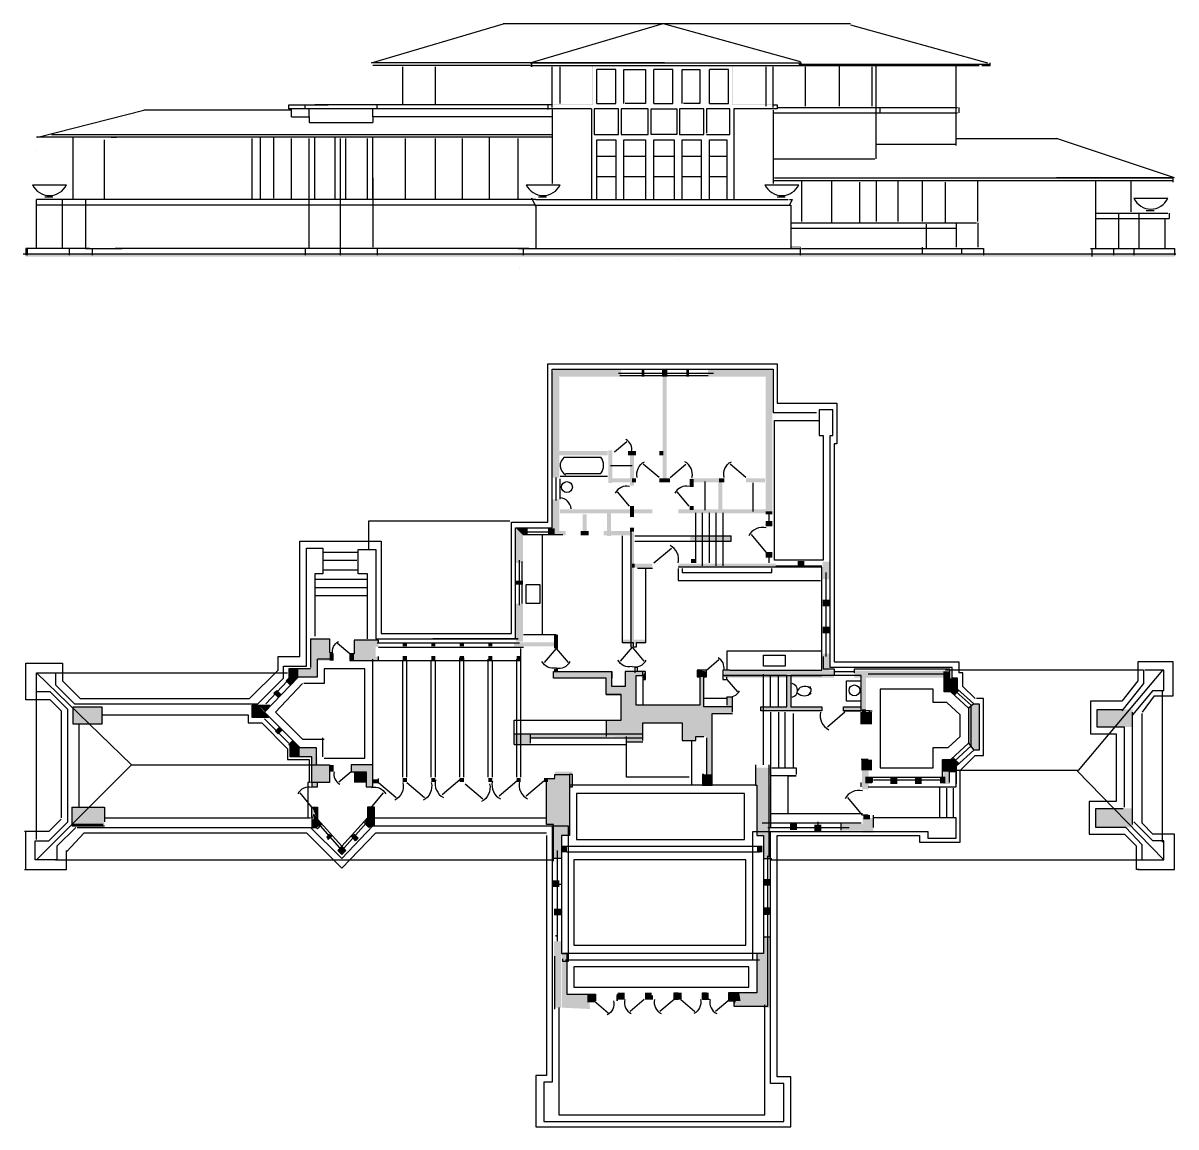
# Model space of a CAD drawing. Extents: x 7.4 to 92.4, y 8.3 to 89.7.
import ezdxf

# ---------------------------------------------------------------- set-up
doc = ezdxf.new("R2010")
doc.units = 0
doc.header["$MEASUREMENT"] = 0
doc.layers.get('0').update_dxf_attribs({"color": 15, "linetype": 'CONTINUOUS'})
for name, color, linetype in [('1', 7, 'CONTINUOUS'), ('2', 7, 'CONTINUOUS'), ('3', 7, 'CONTINUOUS'), ('4', 5, 'CONTINUOUS'), ('5', 7, 'CONTINUOUS'), ('6', 3, 'CONTINUOUS'), ('7', 2, 'CONTINUOUS')]:
    doc.layers.add(name, color=color, linetype=linetype)

# ---------------------------------------------------------------- blocks, each defined once
blk = doc.blocks.new('DOOR', base_point=(71.6, 24))
blk.add_line((71.6, 24), (72.9, 25.1))
blk.add_arc((72.264, 24.264), 1.166, 346.90016, 62.65012)
blk = doc.blocks.new('URN', base_point=(83.166, 52.839))
for p, q in [((81.866, 53.939), (84.366, 53.939)), ((82.766, 53.039), (83.366, 53.039))]:
    blk.add_line(p, q)
blk.add_arc((83.116, 54.514), 1.376, 204.70243, 335.29757)

msp = doc.modelspace()

# ---------------------------------------------------------------- linework, layer by layer
at = {"layer": '1'}
for p, q in [((46.1, 52.9), (46.1, 64.6)), ((46.1, 64.6), (63, 64.6)), ((46.4, 52.5), (46.4, 64.2)), ((46.4, 64.2), (62.7, 64.2)), ((62.7, 64.2), (62.7, 61)), ((63, 64.6), (63, 61.7)), ((63, 61.7), (67.4, 61.7)), ((67.4, 61.7), (67.4, 58.7)), ((62.7, 61), (65.9, 61)), ((62.8, 50.1), (62.8, 60.4)), ((62.8, 60.4), (66.1, 60.4)), ((67.1, 61.2), (66.1, 61.2)), ((66.1, 61.2), (66.1, 59.3)), ((67.1, 59.3), (67.1, 61.2)), ((66.1, 59.3), (66.4, 59.3)), ((66.4, 59.3), (66.4, 50.1)), ((66.9, 42.2), (66.9, 59.3)), ((66.9, 59.3), (67.1, 59.3)), ((67.4, 58.7), (67.2, 58.7)), ((67.2, 58.7), (67.2, 42.6)), ((32.9, 50.9), (32.9, 53)), ((32.9, 53), (43.3, 53)), ((43.4, 44.7), (43.4, 52.9)), ((43.4, 52.9), (46.1, 52.9)), ((43.7, 44.3), (43.7, 52.5)), ((43.7, 52.5), (46.4, 52.5)), ((45.7, 44.6), (45.7, 52)), ((45.7, 52), (47.2, 52)), ((51.6, 44), (51.6, 51.9)), ((52.2, 52.4), (52.2, 43.7)), ((27.8, 43), (27.8, 51.5)), ((27.8, 51.5), (33.8, 51.5)), ((28.3, 42.3), (28.3, 51)), ((28.3, 51), (29.5, 51)), ((29.5, 51), (29.5, 49.1)), ((33.8, 51.5), (33.8, 44.7)), ((32.1, 49.1), (32.1, 50.9)), ((32.1, 50.9), (33.4, 50.9)), ((33.4, 50.9), (33.4, 44.3)), ((53.8, 49.5), (52.7, 49.5)), ((53.8, 49.5), (53.3, 49.5)), ((53.3, 49.5), (53.3, 44)), ((66.3, 49.6), (55.7, 49.6)), ((55.7, 49.5), (55.7, 48.6)), ((66.4, 50.1), (62.8, 50.1)), ((66.3, 42), (66.3, 49.6)), ((29.5, 49.1), (28.9, 49.1)), ((28.9, 49.1), (28.9, 44.5)), ((32.8, 49.1), (32.1, 49.1)), ((32.8, 44.3), (32.8, 49.1)), ((55.7, 48.6), (66.2, 48.6)), ((28.6, 44.3), (28.6, 42.2)), ((28.6, 44.3), (30, 44.3)), ((30, 44.3), (30, 43.3)), ((33.4, 44.3), (43.9, 44.3)), ((33.8, 44.7), (43.4, 44.7)), ((37.9, 44.3), (37.6, 44.3)), ((39.5, 44.3), (37.9, 44.3)), ((40, 44.3), (39.5, 44.3)), ((41.6, 44.3), (40, 44.3)), ((42.1, 44.3), (41.6, 44.3)), ((43.6, 44.3), (42.1, 44.3)), ((43.9, 44.3), (43.6, 44.3)), ((46.6, 44.6), (45.7, 44.6)), ((46.8, 43.6), (46.8, 44.6)), ((33.6, 44.2), (31.8, 44.2)), ((31.8, 44.2), (31.8, 43.2)), ((33.6, 44), (33.6, 44.2)), ((44.1, 42.7), (44.1, 43.6)), ((52.4, 44), (51.6, 44)), ((52.4, 43.7), (52.4, 44)), ((52.6, 43.7), (52.4, 43.7)), ((53.3, 44), (52.6, 44)), ((52.6, 44), (52.6, 43.7)), ((66.3, 43.4), (59.3, 43.4)), ((59.3, 43.4), (59.3, 42)), ((7.6, 39.8), (7.6, 42.5)), ((7.6, 42.5), (10.3, 42.5)), ((10.3, 42.5), (10.3, 41.2)), ((26.2, 42), (26.2, 43)), ((26.2, 43), (27.8, 43)), ((29.1, 41.5), (29.1, 42.8)), ((30.2, 42.8), (29.1, 42.8)), ((30, 43.3), (30.2, 43.3)), ((30.1, 42.8), (30.1, 43.3)), ((30.2, 43.3), (30.2, 42.8)), ((31.8, 43.2), (31.5, 43.2)), ((31.5, 43.2), (31.5, 42.7)), ((31.5, 42.7), (44.1, 42.7)), ((31.5, 42.7), (33.6, 42.7)), ((33.6, 42.7), (33.6, 43)), ((66.4, 43), (66.4, 42.1)), ((67.2, 42.6), (76.4, 42.6)), ((76.4, 42.6), (76.4, 41.8)), ((92.2, 42.6), (89.6, 42.6)), ((89.6, 42.6), (89.6, 41.2)), ((92.2, 40.1), (92.2, 42.6)), ((8.4, 40.4), (8.4, 41.8)), ((8.4, 41.8), (9.8, 41.8)), ((9.8, 41.8), (9.8, 40.9)), ((26.2, 42), (24.1, 39.9)), ((26.6, 41.4), (26.6, 42.3)), ((26.6, 42.3), (26.9, 42.3)), ((26.9, 42.3), (28.3, 42.3)), ((28.6, 42.1), (27, 42.1)), ((27, 42.1), (27, 41.4)), ((46.5, 41.4), (46.5, 41.9)), ((46.5, 41.9), (50.8, 41.9)), ((50.8, 41.9), (50.8, 41.4)), ((50.8, 41.6), (50.8, 41.9)), ((52.3, 41.9), (51.8, 41.9)), ((51.8, 41.9), (51.8, 41.6)), ((52.6, 41.9), (52.3, 41.9)), ((52.7, 42.2), (52.5, 42.2)), ((52.5, 42.2), (52.5, 41.8)), ((53.1, 41.9), (52.6, 41.9)), ((52.7, 41.9), (52.7, 42.2)), ((53.3, 41.9), (53, 41.9)), ((53.1, 41.6), (53.1, 41.9)), ((53.3, 41.3), (53.3, 41.9)), ((57.8, 42), (57.1, 42)), ((57.1, 42), (57.1, 41.5)), ((57.8, 41.5), (57.8, 42)), ((59.5, 42), (59, 42)), ((59, 42), (59, 41.3)), ((59.5, 42), (66.3, 42)), ((62, 35), (62, 41.7)), ((66.4, 42.1), (67.2, 42.1)), ((75.9, 42.2), (66.9, 42.2)), ((67.2, 42.1), (67.2, 41.6)), ((67.2, 41.9), (68.7, 41.9)), ((68.7, 41.8), (68.7, 42.1)), ((68.7, 42.1), (75.7, 42.1)), ((75.3, 41.7), (69.7, 41.7)), ((75.3, 40.4), (75.3, 41.7)), ((75.7, 42.1), (75.7, 40.6)), ((75.9, 41.4), (75.9, 42.2)), ((76.7, 41.8), (76.4, 41.8)), ((76.7, 40.8), (76.7, 41.8)), ((90, 42), (90, 41)), ((91.5, 42), (90.1, 42)), ((91.5, 40.5), (91.5, 42)), ((9.8, 40.9), (11.2, 39.5)), ((10.3, 41.2), (11.6, 39.9)), ((24.7, 39.5), (26.6, 41.4)), ((25.2, 38.9), (27.7, 41.5)), ((25.3, 39.5), (26.9, 41.2)), ((27, 41.4), (26.8, 41.2)), ((26.8, 41.2), (27.1, 40.9)), ((27.7, 41.5), (29.1, 41.5)), ((50.2, 41.4), (46.5, 41.4)), ((50.4, 41.4), (46.5, 41.4)), ((50.4, 40.2), (50.4, 41.4)), ((50.8, 40.8), (50.8, 41.6)), ((51.8, 41.6), (51.8, 40.8)), ((52.6, 39.4), (52.6, 41.6)), ((52.6, 41.6), (53.1, 41.6)), ((53.1, 41.5), (53.1, 41.3)), ((53.1, 41.3), (53.3, 41.3)), ((57.1, 41.5), (57.3, 41.5)), ((57.3, 41.5), (57.3, 39.4)), ((57.6, 39.3), (57.6, 41.5)), ((57.6, 41.5), (57.8, 41.5)), ((59.7, 41.6), (59, 41.6)), ((59, 41.6), (66.3, 41.6)), ((59, 41.3), (59.3, 41.3)), ((59.3, 41.3), (59.3, 41.5)), ((63.7, 41.6), (59.7, 41.6)), ((62.5, 39.3), (62.5, 41.6)), ((63.1, 39.3), (63.1, 41.6)), ((63.7, 39.3), (63.7, 41.6)), ((69.2, 41.6), (64, 41.6)), ((64, 41.6), (64, 39.3)), ((69.2, 39), (69.2, 41.6)), ((76.3, 41.4), (75.9, 41.4)), ((76.3, 40.6), (76.3, 41.4)), ((90, 41), (88.4, 39)), ((9.4, 40.4), (8.4, 40.4)), ((10.7, 39.1), (9.4, 40.4)), ((26.1, 40.5), (25.9, 40.3)), ((25.9, 40.3), (26.2, 40)), ((26.4, 40.2), (26.1, 40.5)), ((51.5, 40.2), (50.4, 40.2)), ((50.4, 40.2), (51.5, 40.2)), ((51.8, 40.8), (50.8, 40.8)), ((51.5, 38.3), (51.5, 40.2)), ((59.7, 40), (59.3, 40)), ((59.3, 40), (59.3, 39.4)), ((59.7, 38.9), (59.7, 40)), ((75.8, 40.4), (75.3, 40.4)), ((75.8, 40.4), (77.1, 39.2)), ((76.4, 40.5), (76.1, 40.2)), ((77.3, 39.4), (76.2, 40.4)), ((76.3, 40.6), (77.5, 39.5)), ((77.6, 39.9), (76.7, 40.8)), ((90.7, 40.5), (89.2, 38.7)), ((90.8, 40.1), (89.9, 38.9)), ((90.7, 40.5), (91.5, 40.5)), ((90.8, 40.1), (92.2, 40.1)), ((9.4, 39.8), (7.6, 39.8)), ((10.2, 39), (9.4, 39.8)), ((11.1, 38), (11.1, 39.3)), ((11.1, 39.3), (13.2, 39.3)), ((11.2, 39.5), (24.7, 39.5)), ((11.6, 39.9), (24.1, 39.9)), ((13.2, 39.3), (13.2, 38)), ((24.3, 38.5), (24.3, 39.4)), ((24.3, 39.4), (25.6, 39.4)), ((57.3, 39.4), (52.6, 39.4)), ((59.7, 39.3), (57.6, 39.3)), ((61.8, 39), (61.8, 39.3)), ((61.8, 39.3), (63.7, 39.3)), ((64, 39.3), (66.3, 39.3)), ((66.3, 39.3), (66.3, 39)), ((67.9, 39.2), (67.9, 39.3)), ((67.9, 39.3), (69.2, 39.3)), ((67.9, 39), (67.9, 39.2)), ((77.5, 39.5), (77.1, 39.2)), ((77.1, 39.2), (77.1, 36.6)), ((77.3, 36.4), (77.3, 39.4)), ((77.5, 39.5), (77.9, 39.5)), ((78.2, 39.9), (77.7, 39.9)), ((77.9, 39.5), (77.9, 36.1)), ((78.2, 35.7), (78.2, 39.9)), ((88.4, 39.7), (86.1, 39.7)), ((86.1, 39.7), (86.1, 37.3)), ((10.2, 39), (10.2, 31.1)), ((10.7, 30.8), (10.7, 39.1)), ((13.2, 38.7), (24, 38.7)), ((24, 38.7), (24, 38.1)), ((25.5, 38.5), (24.3, 38.5)), ((27.8, 36.3), (25.2, 38.9)), ((27, 36.6), (25.2, 38.4)), ((43.6, 36.5), (43.6, 38.3)), ((43.6, 38.3), (51.5, 38.3)), ((50.4, 38.3), (50.4, 37.1)), ((58.2, 33.5), (58.2, 38.8)), ((58.2, 38.8), (59.7, 38.8)), ((62.9, 39), (61.8, 39)), ((62.5, 38.9), (62.5, 30.4)), ((66.3, 39), (62.9, 39)), ((63.1, 38.9), (63.1, 34.8)), ((63.6, 34.8), (63.6, 38.9)), ((64.2, 34.8), (64.2, 38.8)), ((69.8, 39), (67.9, 39)), ((67.9, 39), (69.2, 39)), ((69.2, 38), (69.2, 38.9)), ((69.8, 38.2), (69.8, 39)), ((69.8, 39), (70, 39)), ((69.8, 38.9), (69.8, 38.2)), ((86.6, 37.8), (86.6, 39.1)), ((86.6, 39.1), (88.5, 39.1)), ((89.2, 30.6), (89.2, 38.9)), ((89.9, 30.7), (89.9, 38.8)), ((13.2, 38), (11.1, 38)), ((11.5, 38), (11.5, 31.9)), ((24, 38.1), (25, 38.1)), ((26.9, 36.2), (25, 38.1)), ((26, 37.5), (26.3, 37.8)), ((26.2, 37.3), (26, 37.5)), ((26.5, 37.6), (26.2, 37.3)), ((53.1, 36.8), (53.1, 38.1)), ((53.1, 38.1), (56, 38.1)), ((56, 38.1), (56, 36.8)), ((88.6, 37.8), (86.6, 37.8)), ((88.6, 31.9), (88.6, 37.8)), ((27, 36.5), (27.3, 36.8)), ((43.6, 37.3), (53.1, 37.3)), ((43.8, 37.3), (44.8, 37.3)), ((44.8, 37.3), (44.8, 36.6)), ((44.8, 37), (53.1, 37)), ((51.9, 34.1), (51.9, 37.1)), ((51.9, 36.7), (53.1, 36.7)), ((56, 36.8), (56.7, 36.8)), ((56.7, 33.5), (56.7, 36.8)), ((56.7, 36.8), (57, 36.8)), ((57, 36.8), (57, 37.1)), ((57, 37.1), (57.6, 37.1)), ((57.8, 37), (57.8, 34.3)), ((77.1, 36.6), (75.8, 35.4)), ((77.1, 36.6), (77.5, 36.1)), ((86.1, 37.3), (88, 37.3)), ((88, 37.3), (88, 32.3)), ((26.9, 36.2), (26.9, 35.4)), ((27.1, 36.4), (27, 36.5)), ((27.1, 35.6), (27.1, 36.4)), ((27.8, 36.3), (29, 36.3)), ((29, 36.3), (29, 35)), ((43.6, 36.5), (51.9, 36.5)), ((76.1, 35.3), (77.3, 36.4)), ((77.5, 36.1), (76.2, 34.9)), ((77.9, 36.1), (77.5, 36.1)), ((26.9, 35.4), (28.5, 35.4)), ((28.7, 35.6), (27.1, 35.6)), ((28.5, 35.4), (28.5, 33.7)), ((28.7, 33.7), (28.7, 35.6)), ((29, 35), (30, 35)), ((30, 35), (30, 34.6)), ((31.6, 35), (31.6, 34.5)), ((33.2, 35), (31.6, 35)), ((33.2, 34.2), (33.2, 35)), ((61.4, 35), (61.4, 33.5)), ((62.4, 28.2), (62.4, 35)), ((69.7, 35.4), (69.2, 35.4)), ((75.2, 34.1), (75.2, 35.4)), ((75.2, 35.4), (75.8, 35.4)), ((75.7, 34.4), (75.7, 35.1)), ((76, 35.5), (76.4, 35.1)), ((76.2, 34.9), (76.2, 33.6)), ((77.6, 35.7), (76.5, 34.6)), ((77.6, 35.7), (78.2, 35.7)), ((30, 34.6), (30, 33.7)), ((31.6, 34.5), (32.7, 34.5)), ((32.7, 34.5), (32.7, 33.4)), ((33.2, 33.4), (33.2, 34.2)), ((33.6, 33.7), (33.6, 34)), ((46, 33.5), (46, 34)), ((46, 34), (46.6, 34)), ((46.6, 34), (46.6, 34.3)), ((46.6, 34.3), (47.7, 34.3)), ((47.7, 34.3), (47.7, 33.5)), ((47.9, 34.3), (47.7, 34.3)), ((47.9, 33.4), (47.9, 34.3)), ((56.5, 34.1), (51.9, 34.1)), ((57.6, 34.3), (57.5, 34.3)), ((57.5, 34.3), (57.5, 33.5)), ((64.4, 34.2), (62.5, 34.2)), ((62.6, 34.8), (64.2, 34.8)), ((63.8, 31.4), (63.8, 34.2)), ((63.8, 34.2), (64.4, 34.2)), ((64.2, 34.8), (64.4, 34.8)), ((64.4, 34.8), (64.4, 34.3)), ((69.7, 34.1), (75.2, 34.1)), ((76.2, 34.5), (75.7, 34.5)), ((75.7, 33.7), (75.7, 34.4)), ((76.5, 29.3), (76.5, 34.6)), ((28.5, 33.7), (28.4, 33.7)), ((28.4, 33.7), (28.4, 31.1)), ((29, 33.7), (28.6, 33.7)), ((28.7, 33.7), (28.7, 33.4)), ((28.7, 33.4), (29.1, 33.4)), ((30, 33.7), (29, 33.7)), ((29.1, 33.4), (29.1, 33.7)), ((32.7, 33.4), (33.2, 33.4)), ((46, 30.6), (46, 33.5)), ((47.7, 33.5), (47.7, 29.8)), ((47.7, 33.4), (47.9, 33.4)), ((57.7, 33.5), (56.7, 33.5)), ((57.5, 33.5), (58.2, 33.5)), ((61.4, 33.5), (61.5, 33.5)), ((61.5, 33.5), (61.5, 29.8)), ((69.2, 33.4), (69.2, 33.7)), ((11, 31.9), (11, 30.6)), ((11, 31.9), (13.4, 31.9)), ((13.4, 31.9), (13.4, 30.8)), ((28.7, 31.1), (28.7, 31.9)), ((28.7, 31.9), (29.1, 31.9)), ((29.1, 31.9), (29.1, 31)), ((33.3, 31.9), (32.8, 31.9)), ((32.8, 31.9), (32.8, 31.1)), ((33.3, 30.5), (33.3, 31.9)), ((88, 32.3), (86, 32.3)), ((86, 32.3), (86, 29.9)), ((86.5, 30.4), (86.5, 31.8)), ((86.5, 31.8), (88.5, 31.8)), ((9.3, 30.1), (10.2, 31)), ((9.3, 29.4), (10.7, 30.8)), ((13.4, 31.1), (28.6, 31.1)), ((28.7, 31.1), (28.7, 30.4)), ((30.9, 29), (29.1, 31)), ((32.8, 31.1), (30.9, 29)), ((30.9, 28.7), (32.7, 30.7)), ((32.9, 30.4), (32.5, 30.8)), ((33.3, 31.1), (46, 31.1)), ((69.7, 31.3), (69.3, 31.3)), ((70.1, 30.4), (70.1, 31.3)), ((76.2, 31.1), (70.1, 31.1)), ((76.2, 29.6), (76.2, 31.1)), ((90.7, 29.4), (89.3, 30.8)), ((89.9, 30.7), (90.7, 29.9)), ((9.3, 30.1), (7.5, 30.1)), ((7.6, 27.3), (7.6, 30.1)), ((9.9, 29), (11.3, 30.4)), ((10.6, 28.6), (11.9, 30)), ((11, 30.6), (13.3, 30.6)), ((13.3, 30.6), (11, 30.6)), ((11.4, 30.4), (28.6, 30.4)), ((11.9, 30), (28.3, 30)), ((30.9, 27.4), (28.3, 30)), ((28.6, 30.4), (30.8, 28.2)), ((28.7, 30.4), (29, 30.4)), ((29, 30.4), (29.1, 30.3)), ((29.1, 30.3), (29.4, 30.6)), ((29.3, 30.5), (30.9, 28.7)), ((30, 29.9), (29.8, 29.7)), ((29.9, 29.5), (30.2, 29.8)), ((30.9, 28.1), (33.2, 30.5)), ((33.4, 30), (30.9, 27.4)), ((31.9, 29.4), (31.6, 29.8)), ((31.8, 29.9), (32.1, 29.6)), ((33.1, 30.5), (32.9, 30.4)), ((33.1, 30.5), (47.6, 30.5)), ((33.4, 30), (46, 30)), ((46.5, 30.6), (46, 30.6)), ((46, 29.8), (46, 12.1)), ((46.4, 30.5), (46.4, 11.6)), ((46.5, 27.9), (46.5, 30.6)), ((47.7, 29.8), (47.1, 29.8)), ((47.1, 29.8), (47.1, 28.1)), ((47.6, 30.5), (47.6, 20.5)), ((61.2, 20.6), (61.2, 30.1)), ((61.2, 30.1), (74.1, 30.1)), ((61.5, 29.8), (62, 29.8)), ((62, 29.8), (62, 21.1)), ((62.5, 11.5), (62.5, 30.1)), ((63, 12), (63, 29.8)), ((63, 29.8), (73.5, 29.8)), ((73.5, 29.8), (73.5, 29.3)), ((74.1, 30.1), (74.1, 29.6)), ((86, 29.9), (88.6, 29.9)), ((88.7, 30.4), (86.5, 30.4)), ((89.5, 29), (88.6, 29.9)), ((89.9, 29.1), (88.7, 30.4)), ((92.3, 29.9), (90.7, 29.9)), ((92.3, 27.3), (92.3, 29.9)), ((8.3, 28), (8.3, 29.4)), ((8.3, 29.4), (9.3, 29.4)), ((9.9, 29), (9.9, 28)), ((29.8, 29.7), (29.9, 29.5)), ((30.6, 28.7), (30.9, 29)), ((30.9, 29), (31.2, 28.7)), ((32.1, 29.6), (31.9, 29.4)), ((47.1, 29.7), (47.1, 21.1)), ((73.5, 29.3), (76.5, 29.3)), ((74.1, 29.6), (76.2, 29.6)), ((89.5, 27.3), (89.5, 29)), ((89.9, 28), (89.9, 29.1)), ((91.5, 29.4), (90.7, 29.4)), ((91.5, 28), (91.5, 29.4)), ((10.6, 27.3), (10.6, 28.7)), ((30.9, 28.4), (30.6, 28.7)), ((30.8, 28.2), (30.9, 28.1)), ((31.2, 28.7), (30.9, 28.4)), ((47.1, 28.1), (46.5, 28.1)), ((7.5, 27.3), (10.6, 27.3)), ((9.9, 28), (8.3, 28)), ((89.7, 27.3), (89.5, 27.3)), ((89.6, 27.3), (92.3, 27.3)), ((90.1, 28), (91.5, 28)), ((62.3, 17.2), (62.3, 22.7)), ((46.6, 17), (46.6, 20.9)), ((47.1, 21.1), (47.5, 21.1)), ((47.2, 20.5), (47.2, 20.7)), ((47.6, 20.5), (47.2, 20.5)), ((47.5, 21.1), (47.5, 18.1)), ((61.7, 20.6), (61.2, 20.6)), ((62, 21.1), (61.5, 21.1)), ((61.5, 21.1), (61.5, 18.2)), ((47.5, 18.1), (49.6, 18.1)), ((49.6, 18.1), (49.6, 17.6)), ((51.2, 18.1), (51.2, 17.6)), ((51.2, 17.6), (51.2, 18)), ((53.8, 17.7), (53.8, 18)), ((53.8, 18), (53.8, 18)), ((55.4, 17.7), (55.4, 18.2)), ((55.4, 18.2), (55.7, 18.2)), ((57.5, 17.7), (57.5, 18.2)), ((57.5, 18.2), (57.8, 18.2)), ((57.8, 18.2), (57.8, 17.7)), ((61.5, 18.2), (59.4, 18.2)), ((59.4, 18.2), (59.4, 17.6)), ((46.9, 17.1), (46.9, 9.2)), ((51.2, 17.6), (51.2, 17.6)), ((55.7, 17.7), (55.4, 17.7)), ((58, 17.7), (57.5, 17.7)), ((59.4, 17.6), (59.8, 17.6)), ((59.8, 17.6), (59.8, 17.2)), ((59.8, 17.2), (62.3, 17.2)), ((62.1, 9.2), (62.1, 17.3)), ((46, 12.1), (45.2, 12.1)), ((45.2, 12.1), (45.2, 8.3)), ((64, 12), (63, 12)), ((64, 8.3), (64, 12)), ((46.4, 11.6), (45.8, 11.6)), ((45.8, 11.6), (45.8, 8.7)), ((63.5, 11.5), (62.5, 11.5)), ((63.5, 8.7), (63.5, 11.5)), ((45.8, 8.7), (63.5, 8.7)), ((46.9, 9.2), (62.1, 9.2)), ((45.2, 8.3), (64, 8.3))]:
    msp.add_line(p, q, dxfattribs=at)
for points in [[(27, 41.4), (27, 42.1), (27.7, 41.5), (27.7, 42.1)], [(27.7, 41.5), (29.1, 41.5), (27.7, 42.1), (29.1, 42.1)], [(46.5, 41.9), (46.5, 41.4), (50.8, 41.9), (50.4, 41.4)], [(50.8, 41.9), (50.4, 41.4), (50.8, 40.8), (50.4, 40.2)], [(52.6, 39.4), (51.8, 40.8), (52.6, 41.6), (51.8, 41.9)], [(52.6, 41.6), (51.8, 41.9), (53.1, 41.6), (53.3, 41.9)], [(53.1, 41.6), (53.3, 41.9), (53.1, 41.4), (53.3, 41.3)], [(57.1, 41.5), (57.8, 41.5), (57.1, 42), (57.8, 41.9)], [(27.1, 40.9), (26.8, 41.2), (27.7, 41.5), (27, 41.4)], [(57.3, 39.4), (57.6, 39.3), (57.3, 41.5), (57.6, 41.5)], [(75.8, 40.4), (76.3, 40.6), (75.3, 40.4), (76.3, 41.4)], [(75.3, 40.4), (76.3, 41.4), (75.3, 41.4), (75.9, 41.4)], [(26.2, 40), (25.9, 40.3), (26.4, 40.2), (26.1, 40.5)], [(50.8, 40.8), (50.4, 40.2), (51.8, 40.8), (51.5, 40.2)], [(51.8, 40.8), (51.5, 40.2), (52.6, 39.4), (51.5, 38.3)], [(59.3, 39.3), (59.7, 38.8), (59.3, 40), (59.7, 40)], [(76.1, 40.2), (76.4, 40.5), (75.8, 40.4), (76.3, 40.6)], [(11.1, 38), (13.3, 38), (11.1, 39.3), (13.3, 39.3)], [(24.3, 38.5), (24.8, 38.5), (24.3, 39.4), (24.8, 39.4)], [(25.7, 39.4), (24.8, 39.4), (24.8, 38.5), (25.6, 38.5)], [(24.8, 38.5), (25.2, 38.9), (24.8, 39.4)], [(51.5, 38.1), (51.5, 39.4), (56, 38.1), (57.3, 39.4)], [(56, 38.1), (57.3, 39.4), (56, 36.8), (57.6, 39.3)], [(56, 36.8), (57.6, 39.3), (57, 36.8), (57, 37.1)], [(57, 37.1), (58.2, 37.1), (57.6, 39.3), (58.2, 39.3)], [(58.2, 39.3), (58.2, 38.8), (59.3, 39.3), (59.7, 38.8)], [(77.5, 36.1), (77.1, 36.6), (77.5, 39.5), (77.1, 39.2)], [(77.5, 36.1), (77.5, 39.5), (77.9, 36.1), (77.9, 39.5)], [(50.4, 38.3), (50.4, 37.1), (53.1, 38.3), (53.1, 37)], [(86.6, 39.1), (89.2, 39.1), (86.6, 37.8), (89.2, 37.8)], [(26.2, 37.3), (26, 37.5), (26.5, 37.6), (26.3, 37.8)], [(27.3, 36.8), (27, 36.5), (27.8, 36.3), (27.1, 36.4)], [(43.6, 37.3), (43.6, 36.5), (44.8, 37.3), (44.8, 36.5)], [(51.9, 37), (51.9, 36.7), (53.1, 37), (53.1, 36.7)], [(27.1, 36.4), (27.8, 36.3), (27.1, 35.6), (27.8, 35.6)], [(27.8, 36.3), (29, 36.3), (27.8, 35.6), (29, 35.6)], [(28.7, 33.4), (29.1, 33.4), (28.7, 35.6), (29.1, 35.6)], [(29.1, 35), (30, 35), (29.1, 33.7), (30, 33.7)], [(30, 34.5), (30, 35), (30.3, 34.5), (30.3, 35)], [(32.7, 34.5), (33.2, 35), (31.6, 34.5), (31.6, 35)], [(32.7, 33.4), (33.2, 33.4), (32.7, 34.5), (33.2, 35)], [(76.2, 34.9), (75.8, 35.4), (76.2, 34.5), (75.2, 35.4)], [(76.2, 34.5), (75.2, 35.4), (75.2, 34.5)], [(76.4, 35.1), (76, 35.5), (76.2, 34.9), (75.8, 35.4)], [(31.8, 34.5), (31.8, 33.7), (32.7, 34.5), (32.7, 33.7)], [(46.7, 34), (47.9, 33.4), (46, 34), (47.7, 33.4)], [(46, 34), (47.7, 33.4), (46, 30.6), (47.7, 30.6)], [(46.6, 34.5), (47.9, 34.5), (46.7, 34), (47.9, 33.4)], [(57.5, 34.3), (58.2, 34.3), (57.5, 33.5), (58.2, 33.5)], [(61.4, 34.8), (62.5, 34.8), (61.4, 33.5), (62.4, 33.5)], [(61.5, 33.5), (62.5, 33.5), (61.5, 29.8), (62.5, 29.9)], [(11, 30.5), (13.4, 30.6), (11, 31.9), (13.4, 31.9)], [(28.7, 30.4), (28.7, 31), (28.7, 31.9), (29.1, 31.9)], [(28.7, 31.9), (29.1, 31.9), (29.1, 31)], [(32.8, 31.1), (33.3, 31.1), (32.8, 31.9), (33.3, 31.9)], [(86.5, 31.8), (89.2, 31.8), (86.5, 30.4), (89.2, 30.4)], [(28.7, 31), (28.8, 31.4), (28.9, 31.3)], [(29, 30.4), (29.1, 31), (28.7, 30.4), (28.7, 31)], [(28.8, 31), (29.1, 31), (28.9, 31.4)], [(29.1, 31), (29.1, 31), (28.8, 31)], [(29.1, 30.4), (29.4, 30.6), (29, 30.4), (29.1, 31)], [(32.9, 30.4), (32.6, 30.8), (33, 30.5), (32.8, 31.1)], [(33, 30.5), (33.3, 30.5), (32.8, 31.1), (33.3, 31.1)], [(29.9, 29.5), (29.8, 29.7), (30.2, 29.8), (30, 29.9)], [(32.1, 29.6), (31.9, 29.4), (31.8, 29.9), (31.6, 29.8)], [(46, 30.6), (47.7, 30.6), (46.5, 30.6), (47.7, 29.9)], [(46.5, 30.6), (47.7, 29.9), (46.4, 29.8), (47.1, 29.8)], [(46.4, 29.8), (47.1, 29.8), (46.5, 28.1), (47.1, 28.1)], [(30.9, 29), (31.2, 28.7), (30.6, 28.7), (30.9, 28.4)]]:
    msp.add_solid(points, dxfattribs=at)
for points in [[(69.25, 39.1), (69.55, 39.1), (69.25, 41.8), (69.55, 41.8)], [(61.8, 39.25), (61.8, 38.95), (66.3, 39.25), (66.3, 38.95)], [(67.9, 39.25), (67.9, 38.95), (69.3, 39.25), (69.3, 38.95)]]:
    msp.add_trace(points, dxfattribs=at)
at = {"layer": '2'}
for p, q in [((51.3, 63.9), (58.3, 63.9)), ((57.9, 63.7), (51.4, 63.7)), ((50.7, 57.1), (52.3, 57.1)), ((46.7, 54.5), (46.7, 56.2)), ((47, 54.6), (47, 56.1)), ((57.7, 53.8), (57.7, 55.9)), ((61.2, 55.8), (61.2, 53.7)), ((57, 49.9), (57, 53.6)), ((57.5, 49.7), (57.5, 53.6)), ((58, 49.9), (58, 53.6)), ((58.5, 49.7), (58.5, 53.6)), ((59, 53.6), (59, 49.7)), ((62.4, 52.9), (62.4, 53.6)), ((44.5, 52.2), (46.1, 52.2)), ((44.5, 52), (46.1, 52)), ((52.5, 51.9), (59.6, 51.9)), ((59.6, 51.5), (59.6, 51.9)), ((52.5, 51.5), (59.6, 51.5)), ((62.4, 49.9), (62.4, 50.5)), ((44, 46.8), (44, 50.1)), ((44.2, 46.9), (44.2, 50)), ((62.9, 49.7), (66.3, 49.7)), ((33.5, 44), (44, 44)), ((33.6, 43.7), (44.3, 43.7)), ((33.6, 43.7), (38.7, 43.7)), ((33.6, 43.7), (35.7, 43.7)), ((35.7, 43.7), (37.8, 43.7)), ((37.8, 43.7), (39.9, 43.7)), ((39.9, 43.7), (42, 43.7)), ((42, 43.7), (44.1, 43.7)), ((70, 34.1), (70, 33.7)), ((71.6, 34), (71.6, 33.8)), ((73.4, 33.8), (73.4, 34)), ((75.2, 34), (75.2, 33.7)), ((76.2, 33.4), (76.2, 34.7)), ((69.7, 33.4), (76.2, 33.4)), ((70.1, 33.9), (75.2, 33.9)), ((75, 31.1), (75, 33.4)), ((75.5, 31.1), (75.5, 33.3)), ((76, 31.1), (76, 33.3)), ((69.2, 30.7), (61.9, 30.7)), ((69.3, 31.4), (62.5, 31.4)), ((64.2, 30.7), (64.2, 30.5)), ((66, 30.8), (66, 30.5)), ((67.7, 30.7), (67.7, 30.5)), ((67.7, 30.7), (67.7, 30.2)), ((62.3, 30.4), (68.3, 30.4)), ((46.8, 22), (46.8, 28.7)), ((62, 28.1), (62.6, 28.1)), ((62.3, 22.3), (62.3, 28.3)), ((46.4, 26.2), (47.1, 26.2)), ((62, 26.2), (62.4, 26.2)), ((62, 24), (62.4, 24)), ((62.4, 24.4), (62.1, 24.4)), ((62.4, 24), (62.4, 24.4)), ((62.5, 22.3), (62, 22.3))]:
    msp.add_line(p, q, dxfattribs=at)
for p in [(46.7, 26.2), (46.7, 22.4)]:
    msp.add_point(p, dxfattribs=at)
for points in [[(28.6, 42.1), (29.1, 42.1), (28.6, 44.3), (29.1, 42.7)], [(28.6, 44.3), (29.1, 42.7), (30, 44.3), (30, 42.7)], [(33.4, 43), (31.8, 43.2), (33.4, 43.7), (31.8, 44.2)], [(33.4, 43.7), (31.8, 44.2), (33.6, 43.7), (33.6, 44.2)], [(30, 42.7), (30, 43.2), (30.3, 42.7), (30.3, 43.2)], [(31.5, 42.7), (31.5, 43.2), (31.8, 42.7), (31.8, 43.2)], [(31.8, 42.7), (31.8, 43.2), (33.6, 42.7)], [(33.6, 43), (33.6, 42.7), (33.4, 43), (31.8, 43.2)], [(69.2, 38.9), (70, 38.9), (69.2, 38), (70, 38)], [(69.2, 35.4), (70, 35.4), (69.2, 34.6), (70, 34.6)], [(69.3, 30), (70.1, 30), (69.3, 31.1), (70.1, 31.1)], [(47.1, 21.1), (47.5, 21.2), (47.1, 17.1), (47.5, 18.1)], [(61.5, 21.1), (62, 21.1), (61.5, 18.2), (62, 17.2)], [(47.1, 17.1), (47.5, 18.1), (47.1, 17.1), (47.5, 18.1)], [(47.1, 17.1), (47.5, 18.1), (49.2, 17), (49.1, 18.1)], [(49.6, 18.1), (49.6, 17.5), (49, 18.1), (49, 17.5)], [(59.8, 17.6), (59.8, 18.2), (59.4, 17.6), (59.4, 18.2)], [(59.4, 17.6), (59.4, 18.2), (60.3, 17.6), (60.2, 18.2)], [(61.5, 18.2), (62, 17.2), (60.2, 18.2), (59.8, 17.2)], [(60.2, 18.2), (59.8, 17.2), (59.8, 17.6), (59.8, 18.2)]]:
    msp.add_solid(points, dxfattribs=at)
for points in [[(46.45, 56.2), (46.95, 56.2), (46.45, 64.05), (46.95, 63.55)], [(46.5, 64.15), (46.5, 63.65), (51.5, 64.15), (51.5, 63.65)], [(53.2, 63.65), (53.2, 64.15), (53, 63.65), (53, 64.15)], [(54.5, 64.15), (54.5, 63.65), (54.9, 64.15), (54.9, 63.65)], [(54.55, 56), (54.85, 56), (54.55, 63.9), (54.85, 63.9)], [(56.5, 63.65), (56.5, 64.15), (56.3, 63.65), (56.3, 64.15)], [(57.9, 64.15), (57.9, 63.65), (62.65, 64.15), (62.15, 63.65)], [(62.65, 64.15), (62.15, 63.65), (62.65, 53.6), (62.15, 53.6)], [(46.9, 58.15), (46.9, 57.85), (50.5, 58.15), (50.5, 57.85)], [(50.55, 55.8), (50.85, 55.8), (50.55, 58.2), (50.85, 58.2)], [(52, 58.15), (52, 57.85), (52.6, 58.15), (52.6, 57.85)], [(52.15, 55.6), (52.45, 55.6), (52.15, 58.1), (52.45, 58.1)], [(54.3, 58.15), (54.3, 57.85), (54.6, 58.15), (54.6, 57.85)], [(52.3, 55.85), (52.3, 56.15), (50.7, 55.85), (50.7, 56.15)], [(55.1, 55.85), (55.1, 56.15), (54.3, 55.85), (54.3, 56.15)], [(56.85, 56.1), (56.55, 56.1), (56.85, 55.5), (56.55, 55.5)], [(58.65, 55.85), (58.95, 56.15), (56.6, 55.85), (56.6, 56.15)], [(58.65, 53.7), (58.95, 53.7), (58.65, 55.85), (58.95, 56.15)], [(58.7, 56.15), (58.7, 55.85), (59.1, 56.15), (59.1, 55.85)], [(60.7, 56.15), (60.7, 55.85), (62.1, 56.15), (62.1, 55.85)], [(46.45, 52.2), (46.95, 52.2), (46.45, 54.6), (46.95, 54.6)], [(47, 53.85), (47, 53.55), (53.8, 53.85), (53.8, 53.55)], [(50.75, 53.7), (50.45, 53.7), (50.75, 51.9), (50.45, 51.9)], [(52.15, 53.3), (52.45, 53.3), (52.15, 54.1), (52.45, 54.1)], [(55.7, 53.85), (55.7, 53.55), (62.3, 53.85), (62.3, 53.55)], [(56.85, 54.1), (56.55, 54.1), (56.85, 53.8), (56.55, 53.8)], [(62.65, 53.7), (62.15, 53.7), (62.65, 53.5), (62.15, 53.5)], [(48.95, 53.5), (48.65, 53.5), (48.95, 52), (48.65, 52)], [(62.15, 52.6), (62.65, 52.6), (62.15, 53), (62.65, 53)], [(44.6, 51.95), (44.6, 52.45), (44.25, 51.95), (43.75, 52.45)], [(44.25, 51.95), (43.75, 52.45), (44.25, 49.9), (43.75, 49.9)], [(46.6, 51.95), (46.6, 52.45), (46.1, 51.95), (46.1, 52.45)], [(47.4, 51.95), (47.4, 52.25), (46.1, 51.95), (46.1, 52.25)], [(49.1, 51.95), (49.1, 52.25), (48.5, 51.95), (48.5, 52.25)], [(52.3, 51.95), (52.3, 52.25), (50.2, 51.95), (50.2, 52.25)], [(52.15, 52.2), (52.45, 52.2), (52.15, 52.5), (52.45, 52.5)], [(52.45, 52.25), (52.15, 51.95), (52.45, 43.7), (52.15, 43.7)], [(56.6, 51.85), (56.6, 51.55), (59.6, 51.85), (59.6, 51.55)], [(56.95, 50.2), (56.65, 50.2), (56.95, 49.9), (56.65, 49.9)], [(62.15, 50.3), (62.65, 50.3), (62.15, 50.7), (62.65, 50.7)], [(62.15, 50.6), (62.65, 50.6), (62.15, 50.7), (62.65, 50.7)], [(52.3, 49.85), (52.3, 49.55), (52.5, 49.85), (52.5, 49.55)], [(52.5, 49.85), (52.5, 49.55), (53.8, 49.85), (53.8, 49.55)], [(55.7, 49.85), (55.7, 49.55), (62.9, 49.85), (62.9, 49.55)], [(65, 49.55), (65, 50.05), (64.5, 49.55), (64.5, 50.05)], [(66.85, 50), (66.35, 50), (66.85, 48.7), (66.35, 48.7)], [(43.75, 48.3), (44.25, 48.3), (43.75, 48.6), (44.25, 48.6)], [(44.25, 46.9), (43.75, 46.9), (44.25, 44.1), (43.75, 44.1)], [(66.85, 47.2), (66.35, 47.2), (66.85, 46.7), (66.35, 46.7)], [(66.35, 44.7), (66.85, 44.7), (66.35, 45.2), (66.85, 45.2)], [(46.55, 43.6), (46.85, 43.6), (46.55, 44.6), (46.85, 44.6)], [(51.6, 44.25), (51.6, 43.95), (53.3, 44.25), (53.3, 43.95)], [(35.7, 43.75), (35.7, 44.05), (35.4, 43.75), (35.4, 44.05)], [(37.8, 43.75), (37.8, 44.05), (37.5, 43.75), (37.5, 44.05)], [(39.9, 43.75), (39.9, 44.05), (39.6, 43.75), (39.6, 44.05)], [(42, 43.75), (42, 44.05), (41.7, 43.75), (41.7, 44.05)], [(43.6, 44.05), (43.6, 43.75), (46.8, 44.05), (46.8, 43.75)], [(35.7, 42.75), (35.7, 43.05), (35.4, 42.75), (35.4, 43.05)], [(37.8, 42.75), (37.8, 43.05), (37.5, 42.75), (37.5, 43.05)], [(39.9, 42.75), (39.9, 43.05), (39.6, 42.75), (39.6, 43.05)], [(42, 42.75), (42, 43.05), (41.7, 42.75), (41.7, 43.05)], [(44.1, 42.75), (44.1, 43.05), (43.8, 42.75), (43.8, 43.05)], [(66.85, 43.2), (66.35, 43.2), (66.85, 41.9), (66.35, 41.9)], [(46.55, 41.9), (46.85, 41.9), (46.55, 42.1), (46.85, 42.1)], [(59.1, 41.95), (59.1, 41.45), (67.2, 41.95), (67.2, 41.45)], [(68.7, 41.95), (68.7, 41.45), (75.5, 41.95), (75.5, 41.45)], [(75.75, 41.9), (75.25, 41.9), (75.75, 41.2), (75.25, 41.2)], [(69.55, 39.1), (69.25, 39.1), (69.55, 38.8), (69.25, 38.8)], [(69.25, 33.2), (69.75, 33.2), (69.25, 34.9), (69.75, 34.9)], [(35.7, 33.75), (35.7, 34.05), (35.4, 33.75), (35.4, 34.05)], [(37.8, 33.75), (37.8, 34.05), (37.5, 33.75), (37.5, 34.05)], [(39.9, 33.75), (39.9, 34.05), (39.6, 33.75), (39.6, 34.05)], [(42, 33.75), (42, 34.05), (41.7, 33.75), (41.7, 34.05)], [(44.1, 33.75), (44.1, 34.05), (43.8, 33.75), (43.8, 34.05)], [(46.1, 33.75), (46.1, 34.05), (45.8, 33.75), (45.8, 34.05)], [(70, 33.65), (70, 34.15), (69.5, 33.65), (69.5, 34.15)], [(71.85, 34.1), (71.35, 34.1), (71.85, 33.6), (71.35, 33.6)], [(73.65, 34.1), (73.15, 34.1), (73.65, 33.6), (73.15, 33.6)], [(75, 34.15), (75, 33.65), (75.4, 34.15), (75.4, 33.65)], [(75.25, 33.6), (75.75, 33.6), (75.25, 34.8), (75.75, 34.8)], [(64.45, 30.7), (63.95, 30.7), (64.45, 30.2), (63.95, 30.2)], [(67.7, 30.65), (67.7, 30.15), (69.6, 30.65), (69.6, 30.15)], [(69.35, 31), (69.85, 31), (69.35, 31.3), (69.85, 31.3)], [(61.95, 28.1), (62.45, 28.1), (61.95, 29.9), (62.45, 29.9)], [(66.25, 30.6), (65.75, 30.6), (66.25, 30.1), (65.75, 30.1)], [(47.1, 29.05), (47.1, 28.55), (47.5, 29.05), (47.5, 28.55)], [(61.9, 28.55), (61.9, 29.05), (61.5, 28.55), (61.5, 29.05)], [(46.95, 26.5), (46.45, 26.5), (46.95, 26), (46.45, 26)], [(62.45, 26.6), (61.95, 26.6), (62.45, 26.1), (61.95, 26.1)], [(47.05, 24.4), (46.55, 24.4), (47.05, 23.9), (46.55, 23.9)], [(62.45, 24.5), (61.95, 24.5), (62.45, 24), (61.95, 24)], [(62.45, 22.3), (61.95, 22.3), (62.45, 17.1), (61.95, 17.1)], [(47.05, 22), (46.55, 22), (47.05, 17.1), (46.55, 17.1)], [(51.75, 18.2), (51.25, 18.2), (51.75, 17.7), (51.25, 17.7)], [(53.75, 18.2), (53.25, 18.2), (53.75, 17.7), (53.25, 17.7)], [(55.95, 18.2), (55.45, 18.2), (55.95, 17.7), (55.45, 17.7)], [(57.95, 18.2), (57.45, 18.2), (57.95, 17.7), (57.45, 17.7)]]:
    msp.add_trace(points, dxfattribs=at)
at = {"layer": '3'}
for p, q in [((47.3, 57.7), (50, 57.7)), ((47, 56.3), (50.5, 56.3)), ((47.4, 56.5), (50, 56.5)), ((29.5, 50.7), (32.1, 50.7)), ((29.5, 50.1), (32, 50.1)), ((29.5, 49.4), (32.1, 49.4)), ((56, 49.5), (56, 49.2)), ((62.6, 49.2), (62.6, 49.5)), ((28.9, 48.7), (32.8, 48.7)), ((56, 49.2), (62.6, 49.2)), ((66.6, 43), (66.6, 49.2)), ((28.9, 48.1), (32.8, 48.1)), ((44.5, 48.3), (45.5, 48.3)), ((44.5, 46.9), (44.5, 48.3)), ((45.5, 48.3), (45.5, 46.9)), ((28.9, 47.5), (32.8, 47.5)), ((45.5, 46.9), (44.5, 46.9)), ((46.7, 44.6), (44.3, 44.6)), ((62, 42.3), (62, 43.1)), ((62, 43.1), (63.6, 43.1)), ((63.6, 43.1), (63.6, 42.3)), ((63.6, 42.3), (62, 42.3)), ((53.1, 41.6), (53.1, 39.4)), ((68.1, 39.7), (68.1, 41.2)), ((68.1, 41.2), (69.2, 41.2)), ((89.6, 41.2), (88.4, 39.7)), ((59.3, 39.9), (57.6, 39.9)), ((69.2, 39.7), (68.1, 39.7))]:
    msp.add_line(p, q, dxfattribs=at)
for centre in [(47.5, 55.5), (68.7, 40.5)]:
    msp.add_circle(centre, 0.4, dxfattribs=at)
for centre, radius, start, end in [((47.783, 57.083), 0.784, 128.08877, 240.70864), ((49.225, 57.1), 0.98, 322.25319, 37.74681), ((46.95, 53.85), 0.851, 3.36646, 86.63354), ((64, 40.5), 0.51, 281.30993, 78.69007), ((65.038, 40.17), 0.631, 42.94543, 148.47576), ((65.117, 40.539), 0.385, 298.41266, 42.66269), ((65, 40.825), 0.725, 226.39718, 313.60282)]:
    msp.add_arc(centre, radius, start, end, dxfattribs=at)
for points in [[(44.8, 37), (44.8, 37.3), (50.4, 37), (50.4, 37.3)], [(57.8, 34.3), (58.2, 34.3), (57.8, 37.1), (58.2, 37.1)]]:
    msp.add_solid(points, dxfattribs=at)
for points in [[(52.3, 56.15), (52.3, 55.85), (52.6, 56.15), (52.6, 55.85)], [(63.75, 39.2), (64.05, 39.2), (63.75, 41.6), (64.05, 41.6)], [(33.6, 33.65), (33.6, 33.95), (33.2, 33.65), (33.2, 33.95)]]:
    msp.add_trace(points, dxfattribs=at)
at = {"layer": '4'}
for p, q in [((33.1, 86.8), (42.9, 89.7)), ((42.8, 89.7), (68.4, 89.7)), ((44.8, 86.8), (54.6, 89.7)), ((54.6, 89.7), (64.7, 86.9)), ((68.4, 89.6), (78.5, 86.8)), ((44.9, 86.8), (33.1, 86.8)), ((54.7, 86.8), (44.8, 86.8)), ((44.8, 86.8), (44.8, 86.8)), ((44.8, 86.8), (64.8, 86.8)), ((44.9, 86.5), (44.9, 86.8)), ((64.6, 86.7), (78.7, 86.7)), ((67.6, 83.6), (67.6, 86.7)), ((78.7, 86.6), (78.7, 86.8)), ((44.9, 86.6), (33.2, 86.6)), ((35.4, 83.7), (35.4, 86.5)), ((37.8, 83.7), (37.8, 86.5)), ((44.8, 86.6), (64.8, 86.6)), ((46.4, 83.5), (46.4, 86.5)), ((47, 83.8), (47, 86.5)), ((62.2, 83.6), (62.2, 86.5)), ((62.7, 83.5), (62.7, 86.5)), ((64.8, 86.6), (77.9, 86.6)), ((65.1, 83.6), (65.1, 86.5)), ((70, 83.6), (70, 86.5)), ((70.3, 79.7), (70.3, 86.6)), ((76.2, 80.7), (76.2, 86.6)), ((78.1, 86.6), (78.7, 86.6)), ((8.5, 81.3), (16.3, 83.3)), ((26.3, 83.3), (16.3, 83.3)), ((27.2, 83.3), (25.9, 83.3)), ((27, 83.4), (27, 83.7)), ((27, 83.7), (27.2, 83.7)), ((27.2, 83.4), (27, 83.4)), ((27.2, 83.7), (29.9, 83.7)), ((31.3, 83.4), (27.2, 83.4)), ((27.2, 82.8), (27.2, 83.4)), ((28.2, 83.4), (28.2, 83.7)), ((28.5, 82.8), (28.5, 83.4)), ((46.4, 83.7), (28.9, 83.7)), ((46.4, 83.4), (31.3, 83.4)), ((33.2, 82.8), (33.2, 83.4)), ((33.5, 83.4), (33.5, 83.7)), ((46.1, 83.7), (46.1, 83.4)), ((49.3, 83.4), (46.3, 83.4)), ((46.4, 83.4), (46.4, 77.9)), ((63, 83.4), (59.8, 83.4)), ((59.8, 83.4), (59.8, 76.7)), ((62.7, 83.7), (63, 83.7)), ((62.7, 83.3), (62.7, 77.9)), ((63, 83.7), (63, 83.4)), ((63, 83.5), (76.3, 83.5)), ((70.6, 83.1), (70.6, 83.5)), ((76.4, 83.5), (76.4, 83.1)), ((27.2, 82.8), (28.5, 82.8)), ((28.5, 82.8), (28.5, 82.4)), ((46.4, 82.8), (33.2, 82.8)), ((33.2, 82.8), (33.2, 82.4)), ((62.7, 83.1), (76.3, 83.1)), ((28.5, 82.4), (33.2, 82.4)), ((15.2, 81.3), (8.4, 81.3)), ((9.5, 81.5), (46.4, 81.5)), ((11.1, 76.7), (11.1, 81.3)), ((13.4, 76.7), (13.4, 81.1)), ((29.4, 81.3), (13.9, 81.3)), ((13.9, 81.3), (14.3, 81.3)), ((24.3, 76.7), (24.3, 81.2)), ((24.9, 76.7), (24.9, 81.3)), ((25.9, 76.8), (25.9, 81.3)), ((35.6, 81.3), (26.3, 81.3)), ((27.2, 76.7), (27.2, 81.2)), ((28.5, 76.7), (28.5, 81.2)), ((28.9, 76.7), (28.9, 81.3)), ((30.4, 76.7), (30.4, 81.3)), ((30.8, 81.3), (30.8, 81.3)), ((30.8, 72.6), (30.8, 81.2)), ((46.4, 81.3), (31.2, 81.3)), ((31.2, 76.7), (31.2, 81.2)), ((32.8, 76.7), (32.8, 81.2)), ((33.2, 76.8), (33.2, 81.3)), ((35.6, 76.7), (35.6, 81.2)), ((37.8, 76.7), (37.8, 81.2)), ((39.8, 76.7), (39.8, 81.2)), ((41.8, 76.7), (41.8, 81.3)), ((43.9, 76.7), (43.9, 81.2)), ((70.3, 80.8), (76.2, 80.8)), ((76.2, 81.2), (83.7, 81.2)), ((92.3, 78.3), (83.6, 81.2)), ((8.4, 80.3), (8.4, 80.3)), ((28.5, 73.1), (28.5, 79.2)), ((62.7, 79.7), (70.2, 79.7)), ((33.2, 78.3), (33.2, 73.2)), ((62.8, 78.3), (83.5, 78.3)), ((83.5, 78.3), (92.2, 78.3)), ((92.2, 78.3), (83.6, 78.3)), ((92.2, 78), (92.2, 78.3)), ((44.5, 77.8), (47, 77.8)), ((62.7, 78.1), (83.6, 78.1)), ((64.8, 78.1), (64.8, 75.1)), ((67, 78.1), (67, 75)), ((69.1, 75), (69.1, 78)), ((70.3, 78.1), (70.3, 76)), ((70.3, 78), (70.3, 75.1)), ((71.9, 78.1), (71.9, 75.1)), ((73.7, 78.1), (73.7, 75.1)), ((75.4, 75), (75.4, 78)), ((77.8, 75.1), (77.8, 78.1)), ((83.5, 78.1), (92.2, 78.1)), ((86.5, 73.1), (86.5, 78.1)), ((89.1, 75.8), (89.1, 78.1)), ((8.4, 73.1), (8.4, 76.7)), ((16.5, 76.7), (8.4, 76.7)), ((10.3, 73.1), (10.3, 76.7)), ((12, 76.7), (12, 73.1)), ((28.7, 76.7), (13.9, 76.7)), ((35, 76.7), (26.1, 76.7)), ((45.2, 76.7), (31.1, 76.7)), ((45.2, 76.2), (44.9, 76.8)), ((45.2, 76.7), (63.8, 76.7)), ((45.4, 76.9), (46, 76.9)), ((63.9, 76.7), (64.1, 76.7)), ((64.1, 76.7), (63.9, 76.3)), ((14.9, 76.3), (8.4, 76.3)), ((27.6, 76.3), (13.8, 76.3)), ((35, 76.3), (26, 76.3)), ((45.2, 76.3), (30.9, 76.3)), ((45.2, 76.3), (64, 76.3)), ((45.2, 76.3), (45.2, 73.1)), ((64, 76.3), (64, 73.1)), ((86.5, 75.7), (91.8, 75.7)), ((88.2, 73.1), (88.2, 75.7)), ((89.7, 73.1), (89.7, 75.7)), ((91.9, 75.7), (91.9, 75.3)), ((64, 75), (77.7, 75)), ((74, 73.1), (74, 74.9)), ((76.2, 75), (76.2, 73.2)), ((77.8, 75), (77.8, 73.2)), ((86.5, 75.3), (91.9, 75.3)), ((91.6, 73.1), (91.6, 75.3)), ((64, 74.6), (76.2, 74.6)), ((73.7, 73.2), (73.7, 72.7)), ((7.4, 72.7), (92.4, 72.7)), ((12.3, 73.1), (7.6, 73.1)), ((7.6, 73.1), (7.6, 72.6)), ((7.7, 73.1), (7.7, 72.6)), ((10.8, 73.1), (10.8, 72.6)), ((12, 73.1), (14.7, 73.1)), ((12.5, 73.1), (12.5, 72.6)), ((27, 73.1), (14.2, 73.1)), ((44.7, 73.1), (27, 73.1)), ((28.2, 73.1), (28.2, 72.6)), ((33.5, 73.1), (33.5, 72.6)), ((43.9, 73.1), (64.7, 73.1)), ((44.3, 72.6), (44.3, 73.1)), ((55.7, 72.3), (55.7, 72.3)), ((64.7, 73.1), (64.7, 72.6)), ((64.8, 73.1), (77.8, 73.1)), ((76.6, 73.1), (76.6, 72.7)), ((77.8, 73.1), (78.2, 73.1)), ((78.2, 73.1), (78.2, 72.6)), ((86.1, 73.1), (92.3, 73.1)), ((86.2, 73.1), (86.2, 72.5)), ((87.8, 73.1), (87.8, 72.6)), ((89.3, 73.1), (89.3, 72.6)), ((92.3, 73.1), (92.3, 72.6)), ((44, 71.6), (44, 71.6))]:
    msp.add_line(p, q, dxfattribs=at)
for points in [[(44.893, 86.824), (44.907, 86.776), (54.6, 89.726), (54.6, 89.674)], [(54.6, 89.726), (54.6, 89.674), (64.725, 86.919), (64.675, 86.881)], [(44.875, 86.475), (44.925, 86.525), (44.875, 86.825), (44.925, 86.775)], [(64.725, 86.919), (64.675, 86.881), (64.725, 86.6), (64.675, 86.6)], [(44.9, 86.625), (44.9, 86.575), (64.6, 86.625), (64.6, 86.575)], [(49.375, 83.725), (49.425, 83.675), (49.375, 86.6), (49.425, 86.6)], [(59.675, 83.7), (59.725, 83.7), (59.675, 86.6), (59.725, 86.6)], [(59.675, 83.675), (59.725, 83.725), (59.675, 86.6), (59.725, 86.6)], [(46.075, 83.275), (46.125, 83.325), (46.075, 83.625), (46.125, 83.575)], [(46.1, 83.725), (46.1, 83.675), (49.375, 83.725), (49.425, 83.675)], [(46.375, 77.8), (46.425, 77.8), (46.375, 83.4), (46.425, 83.4)], [(46.375, 77.8), (46.425, 77.8), (46.375, 83.4), (46.425, 83.4)], [(63, 83.675), (63, 83.725), (59.675, 83.675), (59.725, 83.725)], [(62.675, 77.8), (62.725, 77.8), (62.675, 83.2), (62.725, 83.2)], [(44.9, 76.725), (44.9, 76.675), (63.9, 76.725), (63.9, 76.675)], [(63.9, 76.725), (63.9, 76.675), (64.1, 76.725), (64.1, 76.675)], [(45.175, 73.125), (45.225, 73.075), (45.175, 76.3), (45.225, 76.3)], [(64.025, 76.2), (63.975, 76.2), (64.025, 73.2), (63.975, 73.2)], [(44.275, 72.6), (44.325, 72.6), (44.275, 73.125), (44.325, 73.075)], [(44.275, 73.125), (44.325, 73.075), (45.1, 73.125), (45.1, 73.075)], [(45.1, 73.125), (45.1, 73.075), (45.175, 73.125), (45.225, 73.075)], [(64, 73.225), (64, 73.175), (64.5, 73.225), (64.5, 73.175)], [(64.5, 73.225), (64.5, 73.175), (64.725, 73.225), (64.675, 73.175)], [(64.725, 73.225), (64.675, 73.175), (64.725, 72.6), (64.675, 72.6)], [(7.6, 72.65), (7.6, 72.55), (92, 72.65), (92, 72.55)]]:
    msp.add_trace(points, dxfattribs=at)
at = {"layer": '5'}
for p, q in [((51.1, 86.3), (49.7, 86.3)), ((49.7, 83.8), (49.7, 86.3)), ((51.1, 83.8), (51.1, 86.3)), ((51.7, 83.8), (51.7, 86.3)), ((51.7, 86.3), (53.3, 86.3)), ((53.3, 86.3), (53.3, 83.8)), ((55.3, 86.3), (53.9, 86.3)), ((53.9, 83.8), (53.9, 86.3)), ((55.3, 83.8), (55.3, 86.3)), ((56, 83.8), (56, 86.3)), ((56, 86.3), (57.3, 86.3)), ((57.3, 86.3), (57.3, 83.8)), ((58, 83.8), (58, 86.3)), ((59.4, 86.3), (58, 86.3)), ((59.4, 83.8), (59.4, 86.3)), ((49.3, 83.4), (49.3, 76.7)), ((49.6, 83.4), (49.5, 83.4)), ((49.5, 83.4), (49.5, 81.5)), ((51.3, 83.4), (49.6, 83.4)), ((49.7, 83.8), (51.1, 83.8)), ((51.3, 81.5), (51.3, 83.4)), ((53.5, 83.4), (51.5, 83.4)), ((51.5, 83.4), (51.5, 81.5)), ((53.3, 83.8), (51.8, 83.8)), ((53.5, 81.5), (53.5, 83.4)), ((53.7, 81.5), (53.7, 83.4)), ((53.7, 83.4), (55.6, 83.4)), ((53.9, 83.8), (55.3, 83.8)), ((55.6, 83.4), (55.6, 81.5)), ((57.6, 83.4), (55.8, 83.4)), ((55.8, 83.4), (55.8, 81.5)), ((57.3, 83.8), (56.1, 83.8)), ((57.6, 81.5), (57.6, 83.4)), ((59.5, 83.4), (57.8, 83.4)), ((57.8, 83.4), (57.8, 81.6)), ((58, 83.8), (59.4, 83.8)), ((59.5, 81.5), (59.5, 83.4)), ((49.5, 81.5), (51.3, 81.5)), ((49.7, 81), (49.7, 81.1)), ((49.7, 81.1), (51.1, 81.1)), ((49.7, 76.7), (49.7, 81)), ((51.1, 81.1), (51.1, 76.7)), ((51.5, 81.5), (53.5, 81.5)), ((51.7, 76.7), (51.7, 81.1)), ((51.7, 81.1), (53.3, 81.1)), ((53.3, 81.1), (53.3, 76.7)), ((55.6, 81.5), (53.7, 81.5)), ((53.9, 76.7), (53.9, 81.1)), ((53.9, 81.1), (55.4, 81.1)), ((55.4, 81.1), (55.4, 76.7)), ((55.8, 81.5), (57.6, 81.5)), ((56, 76.7), (56, 81.1)), ((56, 81.1), (57.3, 81.1)), ((57.2, 81.1), (57.4, 81.1)), ((57.4, 81.1), (57.4, 76.7)), ((57.8, 81.5), (59.5, 81.5)), ((58, 76.7), (58, 81.1)), ((58, 81.1), (59.3, 81.1)), ((59.3, 81.1), (59.3, 76.7)), ((49.7, 79.9), (51.1, 79.9)), ((51.7, 79.9), (53.3, 79.9)), ((53.9, 79.9), (55.4, 79.9)), ((56, 79.9), (57.4, 79.9)), ((58, 79.9), (59.3, 79.9)), ((49.7, 78.4), (51.1, 78.4)), ((51.7, 78.4), (53.3, 78.4)), ((53.9, 78.4), (55.4, 78.4)), ((56, 78.4), (57.4, 78.4)), ((58, 78.4), (59.3, 78.4))]:
    msp.add_line(p, q, dxfattribs=at)
msp.add_arc((45.75, 78.375), 1.376, 204.70243, 335.29757, dxfattribs=at)
msp.add_trace([(7.6, 72.7), (7.6, 72.5), (92.3, 72.7), (92.3, 72.5)], dxfattribs=at)
at = {"layer": '6'}
for p, q in [((8.4, 41.8), (15.4, 35)), ((9.8, 41.8), (26.9, 41.8)), ((90, 42), (75.4, 42)), ((91.4, 42), (85.2, 34.6)), ((8.4, 29.5), (8.4, 40.4)), ((91.4, 29.3), (91.4, 40.5)), ((8.4, 28), (15.4, 35)), ((15.4, 35), (29.1, 35)), ((85.2, 34.6), (75.8, 34.6)), ((91.5, 28), (85.1, 34.6)), ((11, 30.5), (13.4, 30.5)), ((9.8, 28), (46.4, 28)), ((62.5, 28), (90.1, 28))]:
    msp.add_line(p, q, dxfattribs=at)
at = {"layer": '7'}
for p, q in [((33.2, 35), (33.2, 42.8)), ((35.4, 34.1), (35.4, 42.7)), ((35.7, 34.1), (35.7, 42.7)), ((37.5, 34.1), (37.5, 42.7)), ((37.8, 34.1), (37.8, 42.7)), ((39.6, 34.1), (39.6, 42.9)), ((39.9, 34.1), (39.9, 42.9)), ((41.7, 34.1), (41.7, 42.8)), ((42, 34.1), (42, 42.7)), ((43.8, 34.1), (43.8, 42.8)), ((44.1, 34.1), (44.1, 42.7)), ((32.6, 42.1), (29.6, 42.1)), ((29.6, 42.1), (29.6, 41)), ((32.6, 35.5), (32.6, 42.1)), ((28, 41), (26, 38.9)), ((29.6, 41), (28.1, 41)), ((74.5, 40.6), (70.6, 40.6)), ((70.6, 40.6), (70.6, 34.8)), ((74.5, 39.6), (74.5, 40.6)), ((75.5, 39.6), (74.5, 39.6)), ((76.5, 38.7), (75.5, 39.6)), ((26, 38.9), (28, 36.9)), ((76.5, 37.1), (76.5, 38.7)), ((28, 36.9), (29.6, 36.9)), ((29.5, 35.6), (29.5, 37)), ((75.6, 36.3), (76.5, 37.1)), ((74.5, 34.8), (74.5, 36.3)), ((74.5, 36.3), (75.6, 36.3)), ((29.6, 35.5), (32.6, 35.5)), ((70.6, 34.8), (74.5, 34.8)), ((61.4, 33.5), (47.7, 33.5)), ((60.6, 32.9), (48.2, 32.9)), ((48.2, 32.9), (48.2, 29.5)), ((60.6, 29.5), (60.6, 32.9)), ((47.5, 29), (61.5, 29)), ((48.2, 29.5), (60.6, 29.5)), ((47.5, 28.6), (61.7, 28.6)), ((60.7, 28), (48, 28)), ((48, 28), (48, 21.7)), ((60.7, 21.7), (60.7, 28)), ((48, 21.7), (60.7, 21.7)), ((61.5, 21.1), (47.2, 21.1)), ((61.2, 20.6), (47.4, 20.6)), ((48, 20.1), (48, 18.6)), ((60.9, 20.1), (48, 20.1)), ((60.9, 18.6), (60.9, 20.1)), ((48, 18.6), (60.9, 18.6))]:
    msp.add_line(p, q, dxfattribs=at)

# ---------------------------------------------------------------- block references
at = {"layer": '3'}
for p, xscale, yscale in [((51, 58.1), 0.7, 0.7), ((54.3, 56.2), -0.8999999999999999, 0.8999999999999999), ((55.1, 56.2), 0.8999999999999999, 0.8999999999999999), ((60.7, 56.2), -0.8999999999999999, 0.8999999999999999), ((31.5, 43.2), -0.7, 0.7), ((57.8, 42), 0.7, 0.7), ((68, 38.9), -1, -1), ((31.6, 34.5), -0.7, -0.7), ((39.6, 33.9), -1, -1), ((43.8, 33.8), -1, -1), ((45.8, 33.8), -1, -1), ((49.5, 17.6), 0.7999999999999998, -0.7999999999999998), ((53.2, 17.7), -0.7999999999999998, -0.7999999999999998), ((55.4, 17.7), -0.7999999999999998, -0.7999999999999998), ((55.9, 17.7), 0.7999999999999998, -0.7999999999999998), ((59.5, 17.7), -0.7999999999999998, -0.7999999999999998)]:
    msp.add_blockref('DOOR', p, dxfattribs=dict(at, xscale=xscale, yscale=yscale))
for p, xscale, yscale, rotation in [((52.1, 54.1), 0.7999999999999998, 0.7999999999999998, 89.99999999999997), ((56.5, 54.1), 0.7999999999999998, 0.7999999999999998, 89.99999999999997), ((46.7, 43.6), 0.7999999999999998, -0.7999999999999998, 270), ((46.7, 43.6), 0.7999999999999998, 0.7999999999999998, 270), ((52.3, 43.7), 0.7999999999999998, -0.7999999999999998, 270), ((52.3, 43.7), 0.7999999999999998, 0.7999999999999998, 270), ((59.3, 41.3), 0.7, 0.7, 270), ((28.7, 31.9), 0.7999999999999998, 0.7999999999999998, 89.99999999999997), ((33.1, 31.9), 0.7999999999999998, -0.7999999999999998, 89.99999999999997)]:
    msp.add_blockref('DOOR', p, dxfattribs=dict(at, xscale=xscale, yscale=yscale, rotation=rotation))
at = {"layer": '3', "rotation": 89.99999999999997}
for p in [(62.2, 50.7), (69.3, 31.3)]:
    msp.add_blockref('DOOR', p, dxfattribs=at)
at = {"layer": '3'}
msp.add_blockref('DOOR', (53.9, 49.9), dxfattribs=at)
at = {"layer": '3', "yscale": -1}
for p in [(33.6, 33.7), (35.7, 33.7), (40, 33.6)]:
    msp.add_blockref('DOOR', p, dxfattribs=at)
at = {"layer": '5'}
for p in [(9.4, 76.7), (63.4, 76.7), (90.6, 75.7)]:
    msp.add_blockref('URN', p, dxfattribs=at)

doc.saveas('drawing.dxf')
